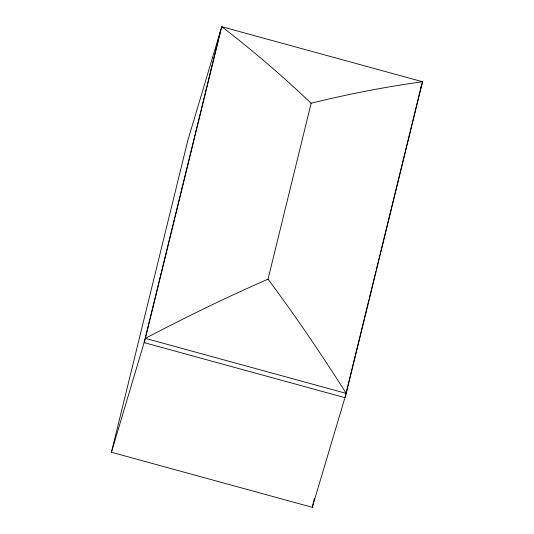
<?xml version="1.0" encoding="UTF-8"?>
<svg xmlns="http://www.w3.org/2000/svg" width="534" height="534" viewBox="0 0 534 534"><rect width="100%" height="100%" fill="white"/><g stroke="black" fill="none" stroke-linecap="round" stroke-linejoin="round"><path stroke-width="0.8" d="M111.419 452.258L187.781 140.596L221.737 26.7L422.581 81.742L346.219 393.404L312.263 507.3L111.419 452.258L145.375 338.362L221.737 26.7C252.869 50.603 282.693 76.208 311.148 103.242C347.888 94.158 385.087 86.908 422.581 81.742L421.526 85.28M220.469 30.952L144.107 342.614L344.951 397.65L368.947 299.701M268.041 279.169C226.423 297.331 185.558 317.203 145.375 338.362L346.219 393.404C321.555 354.396 295.589 316.201 268.041 279.169L311.148 103.242M312.263 507.3L314.446 498.396M369.348 298.085L375.889 271.372M376.29 269.75L421.313 85.994L420.598 88.377"/></g></svg>
